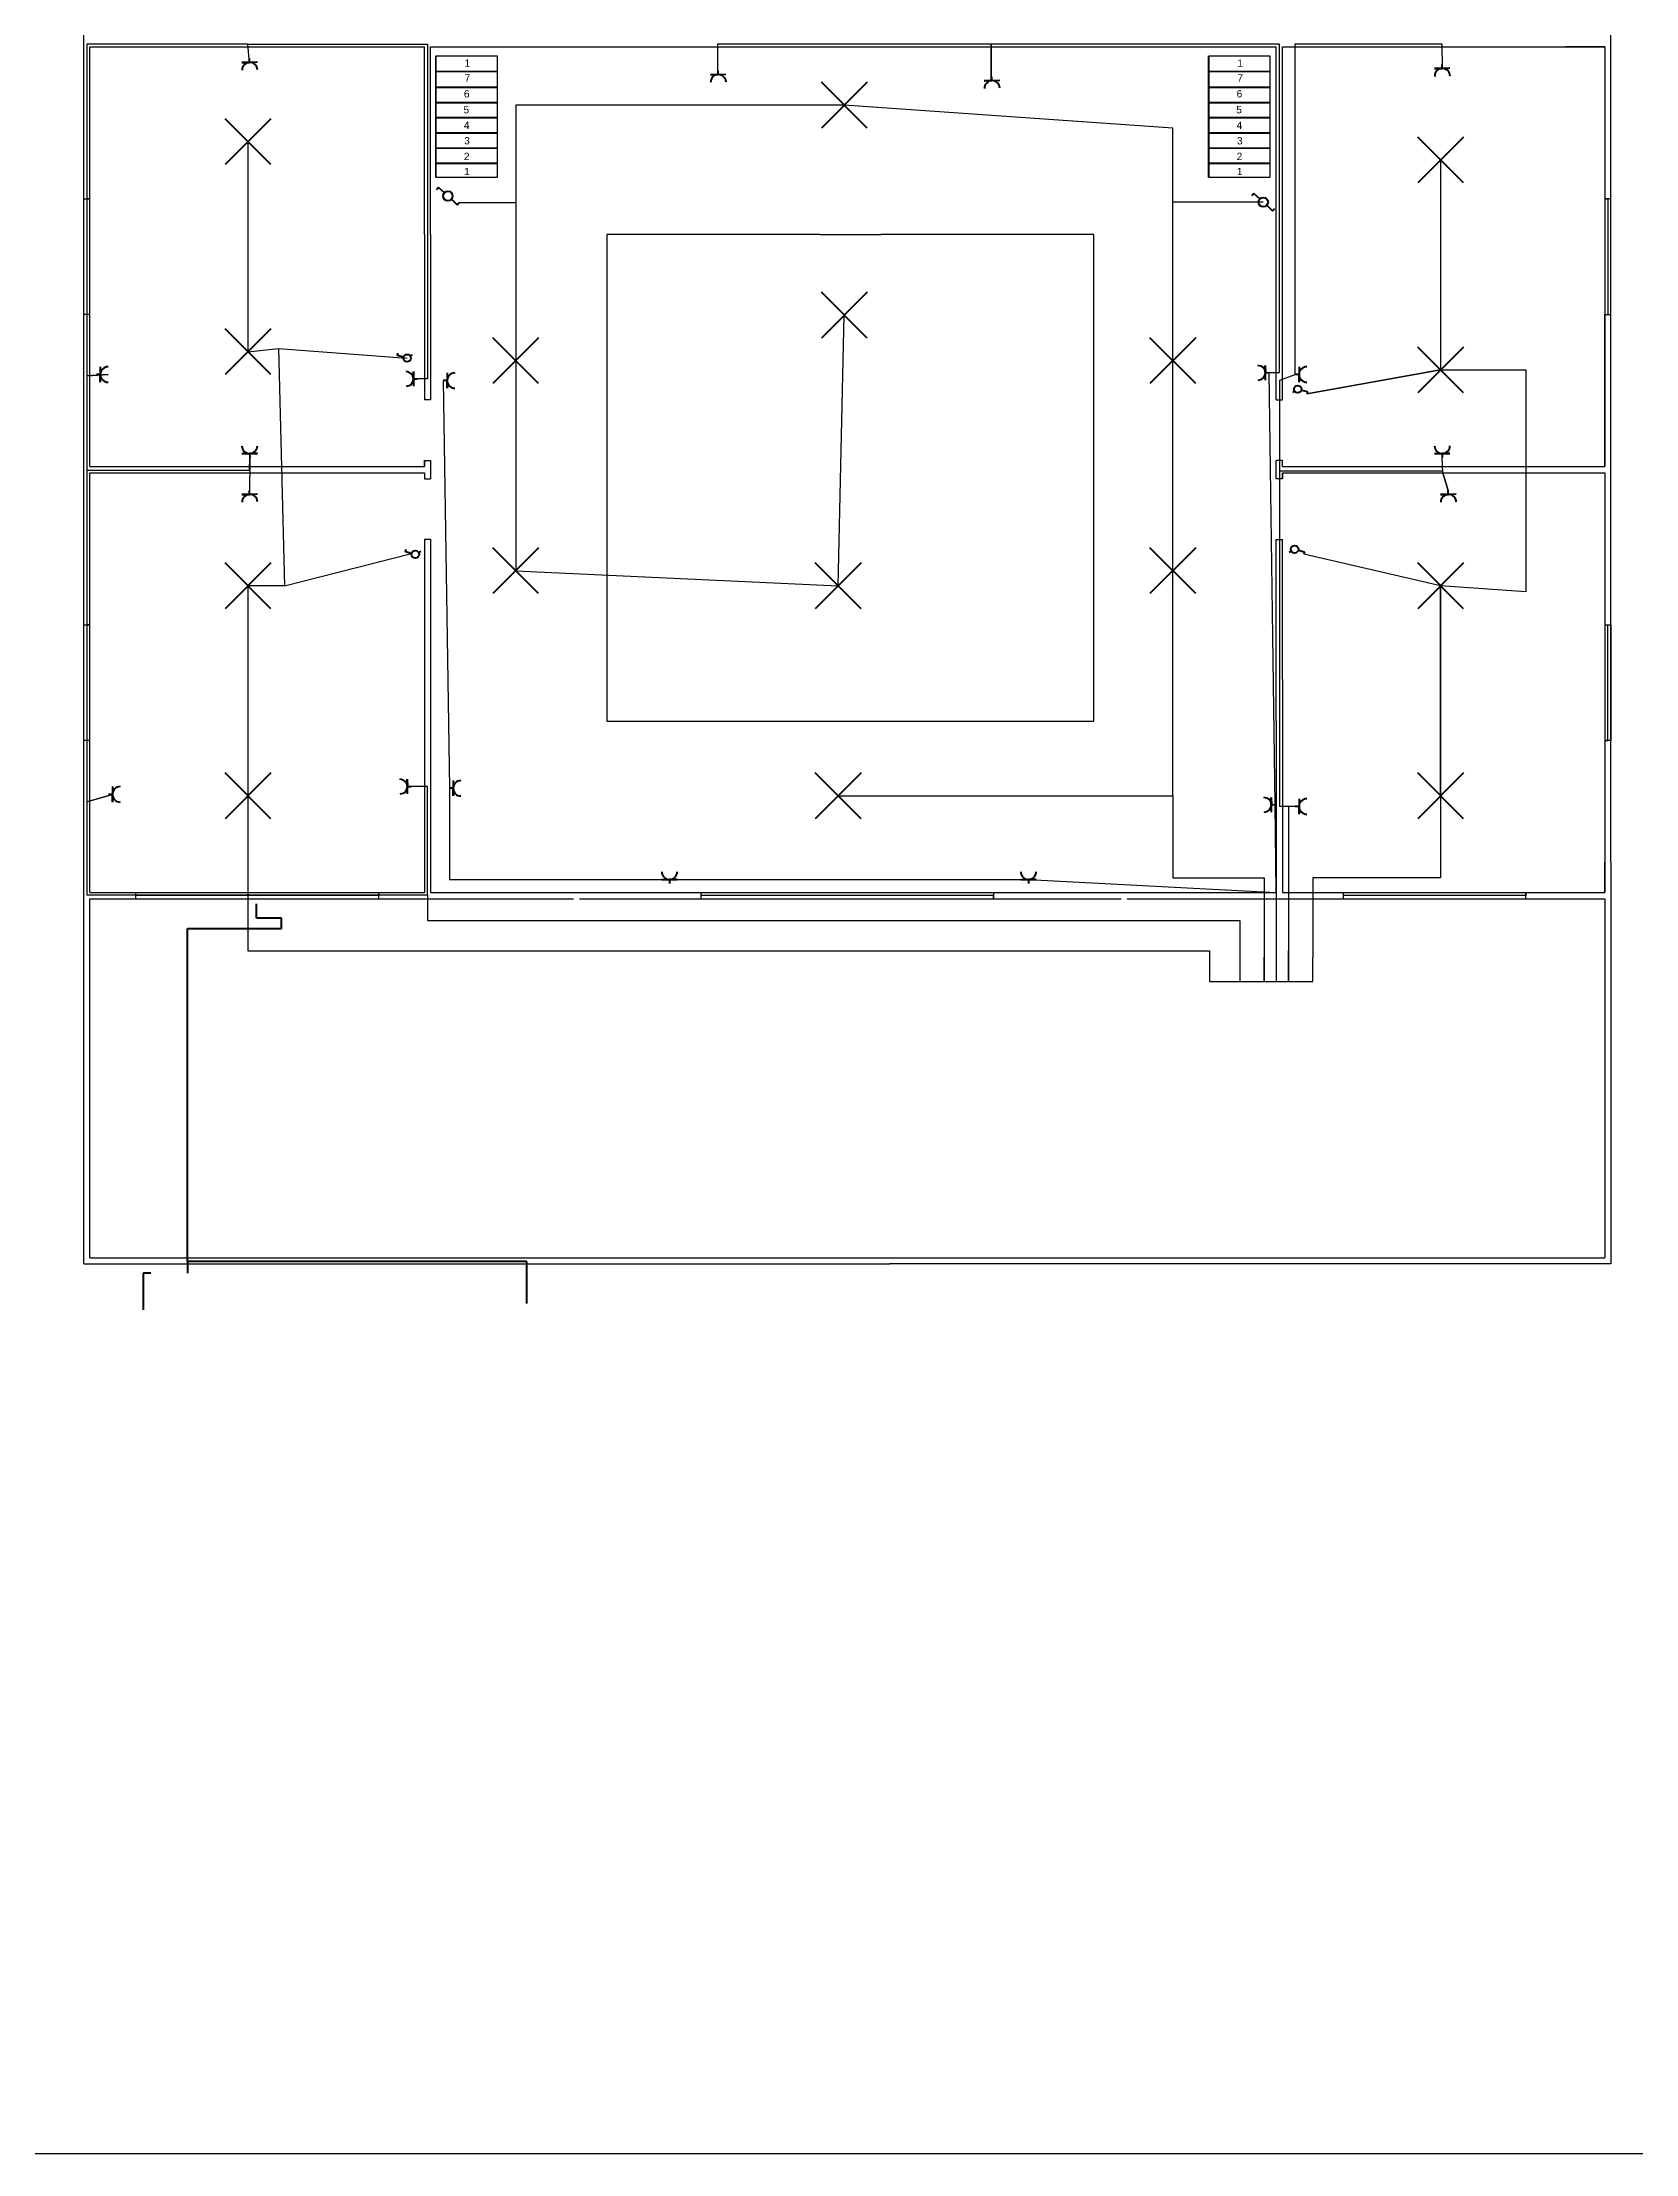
# Model space of a CAD drawing. Header units: millimetres. Extents: x 27207 to 63174, y 4783 to 28482.
# Drawn here: x 56012 to 58631, y 4783 to 8253 of the extents above; entities that cross this region are included whole.
import ezdxf

# ---------------------------------------------------------------- set-up
doc = ezdxf.new("R2010")
doc.units = ezdxf.units.MM
doc.header["$LTSCALE"] = 20
doc.linetypes.add('ACAD_ISO04W100', pattern=[30, 24, -3, 0, -3])
doc.layers.add('linye', color=200, linetype='Continuous')
doc.layers.add('semboller-tablosu', color=3, linetype='Continuous', lineweight=70)
doc.layers.add('Zil Zayıf Akım', color=241, linetype='ACAD_ISO04W100', lineweight=40)
doc.styles.add('Arial_3', font='Arial Unicode MS.ttf', dxfattribs={"height": 3})

msp = doc.modelspace()

# ---------------------------------------------------------------- linework, layer by layer
for p, q in [((56080, 6255.885), (56080, 10255.885)), ((58590, 7995.885), (58590, 10265.885)), ((56090, 7555.885), (56090, 8245.885)), ((56090, 8245.885), (56640, 8245.885)), ((56090, 8245.885), (56165, 8245.885)), ((56640, 7937.513), (56640, 8245.885)), ((56650, 8245.885), (57240, 8245.885)), ((56650, 7937.513), (56650, 8245.885)), ((56658.481, 8031.04), (56658.481, 8231.04)), ((56659.481, 8031.04), (56659.481, 8231.04)), ((56659.481, 8231.04), (56759.481, 8231.04)), ((56759.481, 8231.04), (56759.481, 8031.04)), ((57240, 8245.885), (57440, 8245.885)), ((57440, 8245.885), (58040, 8245.885)), ((57928.481, 8031.04), (57928.481, 8231.04)), ((57929.481, 8031.04), (57929.481, 8231.04)), ((57929.481, 8231.04), (58029.481, 8231.04)), ((58029.481, 8231.04), (58029.481, 8031.04)), ((58040, 7937.513), (58040, 8245.885)), ((58050, 8245.885), (58580, 8245.885)), ((58050, 7937.513), (58050, 8245.885)), ((58580, 8245.885), (58515, 8245.885)), ((58580, 8245.885), (58580, 7555.885)), ((56659.481, 8206.04), (56759.481, 8206.04)), ((56659.481, 8205.04), (56759.481, 8205.04)), ((56759.481, 8199.516), (56759.481, 8161.027)), ((57929.481, 8206.04), (58029.481, 8206.04)), ((57929.481, 8205.04), (58029.481, 8205.04)), ((58029.481, 8199.516), (58029.481, 8161.027)), ((56659.481, 8180.04), (56759.481, 8180.04)), ((56659.481, 8179.04), (56759.481, 8179.04)), ((56659.481, 8155.04), (56759.481, 8155.04)), ((57929.481, 8180.04), (58029.481, 8180.04)), ((57929.481, 8179.04), (58029.481, 8179.04)), ((57929.481, 8155.04), (58029.481, 8155.04)), ((56659.481, 8154.04), (56759.481, 8154.04)), ((56659.481, 8130.04), (56759.481, 8130.04)), ((56659.481, 8129.04), (56759.481, 8129.04)), ((57929.481, 8154.04), (58029.481, 8154.04)), ((57929.481, 8130.04), (58029.481, 8130.04)), ((57929.481, 8129.04), (58029.481, 8129.04)), ((56659.481, 8105.04), (56759.481, 8105.04)), ((56659.481, 8104.04), (56759.481, 8104.04)), ((56759.481, 8108.645), (56759.481, 8053.318)), ((57929.481, 8105.04), (58029.481, 8105.04)), ((57929.481, 8104.04), (58029.481, 8104.04)), ((58029.481, 8108.645), (58029.481, 8053.318)), ((56659.481, 8080.04), (56759.481, 8080.04)), ((56659.481, 8079.04), (56759.481, 8079.04)), ((56659.481, 8055.04), (56759.481, 8055.04)), ((56659.481, 8054.04), (56759.481, 8054.04)), ((57929.481, 8080.04), (58029.481, 8080.04)), ((57929.481, 8079.04), (58029.481, 8079.04)), ((57929.481, 8055.04), (58029.481, 8055.04)), ((57929.481, 8054.04), (58029.481, 8054.04)), ((56759.481, 8031.04), (56659.481, 8031.04)), ((56728.694, 8031.04), (56683.594, 8031.04)), ((58029.481, 8031.04), (57929.481, 8031.04)), ((57998.694, 8031.04), (57953.594, 8031.04)), ((56080, 7805.885), (56080, 7995.885)), ((56080, 7995.885), (56090, 7995.885)), ((56090, 7995.885), (56085, 7995.885)), ((56085, 7995.885), (56085, 7805.885)), ((58590, 7995.885), (58580, 7995.885)), ((58580, 7995.885), (58585, 7995.885)), ((58585, 7995.885), (58585, 7805.885)), ((58590, 7805.885), (58590, 7995.885)), ((56640, 7937.513), (56640, 7665.885)), ((56650, 7937.513), (56650, 7665.885)), ((57290, 7937.513), (56940, 7937.513)), ((56940, 7937.513), (56940, 7137.513)), ((57290, 7937.513), (57390, 7937.513)), ((57740, 7937.513), (57390, 7937.513)), ((57740, 7137.513), (57740, 7937.513)), ((58040, 7665.885), (58040, 7937.513)), ((58050, 7665.885), (58050, 7937.513)), ((56090, 7805.885), (56080, 7805.885)), ((56090, 7555.885), (56090, 7805.885)), ((58580, 7555.885), (58580, 7805.885)), ((58580, 7805.885), (58590, 7805.885)), ((58590, 6905.885), (58590, 7805.885)), ((56650, 7665.885), (56640, 7665.885)), ((58040, 7665.885), (58050, 7665.885)), ((56640, 7565.885), (56640, 7555.885)), ((56640, 7555.885), (56640, 7565.885)), ((56640, 7565.885), (56650, 7565.885)), ((56650, 7565.885), (56650, 7535.885)), ((58040, 7535.885), (58040, 7565.885)), ((58050, 7565.885), (58040, 7565.885)), ((58050, 7555.885), (58050, 7565.885)), ((58050, 7555.885), (58050, 7565.885)), ((56090, 7555.885), (56640, 7555.885)), ((56090, 6855.885), (56090, 7545.885)), ((56090, 7545.885), (56640, 7545.885)), ((56640, 7545.885), (56640, 7535.885)), ((56640, 7545.885), (56640, 7535.885)), ((56640, 7535.885), (56650, 7535.885)), ((58050, 7535.885), (58040, 7535.885)), ((58050, 7555.885), (58580, 7555.885)), ((58050, 7545.885), (58580, 7545.885)), ((58050, 7535.885), (58050, 7545.885)), ((58050, 7545.885), (58050, 7535.885)), ((58580, 7545.885), (58580, 7405.885)), ((58580, 7545.885), (58580, 7295.885)), ((56640, 7435.885), (56640, 7137.513)), ((56650, 7435.885), (56640, 7435.885)), ((56650, 7435.885), (56650, 7137.513)), ((58040, 7137.513), (58040, 7435.885)), ((58040, 7435.885), (58050, 7435.885)), ((58050, 7205.885), (58050, 7435.885)), ((58580, 7405.885), (58580, 6905.885)), ((56080, 7105.885), (56080, 7295.885)), ((56080, 7295.885), (56090, 7295.885)), ((56090, 7295.885), (56085, 7295.885)), ((56085, 7295.885), (56085, 7105.885)), ((58580, 7295.885), (58590, 7295.885)), ((58585, 7105.885), (58585, 7295.885)), ((58590, 7295.885), (58590, 7105.885)), ((58050, 7205.885), (58050, 6855.885)), ((56640, 7137.513), (56640, 6855.885)), ((56650, 7137.513), (56650, 6855.885)), ((56940, 7137.513), (57740, 7137.513)), ((58040, 7137.513), (58040, 6855.885)), ((56090, 7105.885), (56080, 7105.885)), ((56090, 6855.885), (56090, 7105.885)), ((58590, 7105.885), (58580, 7105.885)), ((58580, 7105.885), (58585, 7105.885)), ((58580, 6905.885), (58580, 6855.885)), ((58580, 6855.885), (58580, 6905.885)), ((58590, 6905.885), (58590, 6245.885)), ((56080, 6245.885), (56080, 6855.885)), ((56090, 6855.885), (56640, 6855.885)), ((56090, 6855.885), (56165, 6855.885)), ((56090, 6255.885), (56090, 6845.885)), ((56090, 6845.885), (56885, 6845.885)), ((56090, 6845.885), (56885, 6845.885)), ((56165, 6855.885), (56165, 6845.885)), ((56565, 6850.885), (56165, 6850.885)), ((56165, 6845.885), (56565, 6845.885)), ((56565, 6845.885), (56565, 6855.885)), ((56565, 6855.885), (56565, 6850.885)), ((56650, 6855.885), (58040, 6855.885)), ((56895, 6845.885), (57785, 6845.885)), ((56895, 6845.885), (57095, 6845.885)), ((57095, 6845.885), (57095, 6855.885)), ((57095, 6855.885), (57575, 6855.885)), ((57295, 6850.885), (57095, 6850.885)), ((57575, 6850.885), (57295, 6850.885)), ((57575, 6855.885), (57575, 6845.885)), ((57575, 6845.885), (57575, 6850.885)), ((57795, 6845.885), (58580, 6845.885)), ((58050, 6855.885), (58580, 6855.885)), ((58050, 6855.885), (58150, 6855.885)), ((58150, 6855.885), (58150, 6845.885)), ((58450, 6850.885), (58150, 6850.885)), ((58150, 6845.885), (58450, 6845.885)), ((58450, 6845.885), (58450, 6855.885)), ((58450, 6855.885), (58450, 6850.885)), ((58580, 6845.885), (58580, 6255.885)), ((56090, 6255.885), (58580, 6255.885)), ((56080, 6245.885), (57405, 6245.885)), ((58590, 6245.885), (57405, 6245.885))]:
    msp.add_line(p, q)
at = {"ltscale": 75}
msp.add_lwpolyline([(31075.758, 11271.77), (60086.905, 11271.77), (60086.905, 4783.21), (31075.758, 4783.21)], close=True, dxfattribs=at)
at = {"layer": 'linye'}
for p, q in [((56090, 8250), (56085, 8250)), ((56085, 8250), (56085, 7705)), ((56350, 8250), (56090, 8250)), ((56352.682, 8220.267), (56350, 8250)), ((56350, 8250), (56645, 8250)), ((56645, 8250), (56645, 7700.39)), ((57571.422, 8250), (57121.633, 8250)), ((57121.633, 8250), (57121.633, 8200.245)), ((58045.014, 8250), (57571.422, 8250)), ((57571.422, 8250), (57571.422, 8190.241)), ((57571.422, 8190.241), (57571.422, 8250)), ((58045.014, 7710.39), (58045.014, 8250)), ((58070.972, 8245.885), (58070.972, 8250.885)), ((58070.972, 8250.885), (58311.826, 8250.885)), ((58070.972, 7707.315), (58070.972, 8245.885)), ((58311.826, 8250.885), (58312.682, 8210.267)), ((57330, 8150), (56790, 8150)), ((56790, 8150), (56790, 7384.816)), ((57870, 8112.373), (57330, 8150)), ((56350, 8090), (56350, 7744.816)), ((57870, 7730), (57870, 8112.373)), ((58310, 8060), (58310, 7714.816)), ((56697.311, 7990), (56790, 7990)), ((58018.545, 7990.665), (57870, 7990.665)), ((57320, 7360), (57330, 7804.816)), ((56350, 7744.816), (56400, 7750)), ((56400, 7750), (56410, 7360)), ((56400, 7750), (56611.433, 7734.211)), ((56085, 7705), (56120, 7707.315)), ((56120, 7707.315), (56085, 7705)), ((56085, 7705), (56085, 7550)), ((57870, 7014.816), (57870, 7730)), ((58038.014, 7000.39), (58028.014, 7710.39)), ((58028.014, 7710.39), (58045.014, 7710.39)), ((58045.972, 7698.251), (58070.972, 7707.315)), ((58310, 7714.816), (58090.4, 7675.363)), ((58090.4, 7675.363), (58310, 7714.816)), ((58310, 7714.816), (58450, 7714.816)), ((58450, 7714.816), (58450, 7350)), ((56645, 7700.39), (56622.009, 7700.26)), ((56670.972, 7697.315), (56680.972, 7027.315)), ((58045.972, 7548.885), (58045.972, 7698.251)), ((56352.765, 7571.026), (56352.682, 7510.267)), ((56352.738, 7550), (56352.765, 7571.026)), ((58313.65, 7545.885), (58312.765, 7571.026)), ((56085, 7550), (56352.738, 7550)), ((56085, 7550), (56085, 7005)), ((58045.972, 7545.885), (58045.972, 7548.885)), ((58045.972, 7548.885), (58312.738, 7548.885)), ((58045.972, 6997.315), (58045.972, 7545.885)), ((58312.738, 7548.885), (58322.549, 7516.609)), ((58322.549, 7516.609), (58313.65, 7545.885)), ((56410, 7360), (56618.93, 7413.357)), ((58310, 7360), (58085.113, 7412.123)), ((56410, 7360), (56350, 7360)), ((56350, 7360), (56350, 7014.816)), ((56790, 7384.816), (57320, 7360)), ((58450, 7350), (58310, 7360)), ((58310, 7360), (58310, 7014.816)), ((58310, 7014.816), (58310, 7360)), ((56085, 7005), (56127.315, 7017.315)), ((56127.315, 7017.315), (56085, 7005)), ((56350, 7014.816), (56350, 6760)), ((56645, 7030.39), (56618.014, 7030.39)), ((56645, 6852), (56645, 7030.39)), ((56680.972, 7027.315), (56680.972, 6877.315)), ((57320, 7014.816), (57870, 7014.816)), ((57870, 7014.816), (57870, 6880)), ((58310, 7014.816), (58310, 6880)), ((56085, 7005), (56085, 6855)), ((58040, 6855.885), (58038.014, 7000.39)), ((58070.972, 6997.315), (58045.972, 6997.315)), ((58060, 6997.315), (58060, 6760)), ((56680.972, 6877.315), (57042.738, 6877.368)), ((57042.738, 6877.368), (57632.738, 6877.368)), ((57632.738, 6877.368), (58040, 6855.885)), ((57870, 6880), (58020, 6880)), ((58020, 6880), (58020, 6750)), ((58310, 6880), (58100, 6880)), ((58100, 6880), (58100, 6750)), ((56085, 6855), (56085, 6852)), ((56085, 6852), (56645, 6852)), ((56645, 6852), (56645, 6810)), ((58040, 6855.885), (58040, 6750)), ((56645, 6810), (57980, 6810)), ((57980, 6810), (57980, 6740)), ((56350, 6760), (57930, 6760)), ((57930, 6760), (57930, 6710)), ((57980, 6740), (57980, 6710)), ((58020, 6750), (58020, 6710)), ((58020, 6710), (58020, 6750)), ((58040, 6750), (58040, 6710)), ((58060, 6750), (58060, 6760)), ((58060, 6760), (58060, 6710)), ((58060, 6710), (58060, 6750)), ((58100, 6710), (58100, 6750)), ((57930, 6710), (58100, 6710))]:
    msp.add_line(p, q, dxfattribs=at)
at = {"layer": 'semboller-tablosu'}
for p, q in [((56352.682, 8220.267), (56352.549, 8226.609)), ((56365.364, 8220.535), (56340, 8220)), ((56340, 8220), (56352.682, 8220.267)), ((57135.364, 8200.535), (57110, 8200)), ((57110, 8200), (57122.682, 8200.267)), ((57122.682, 8200.267), (57122.549, 8206.609)), ((57585.364, 8190.535), (57560, 8190)), ((57560, 8190), (57572.682, 8190.267)), ((57572.682, 8190.267), (57572.549, 8196.609)), ((58325.364, 8210.535), (58300, 8210)), ((58300, 8210), (58312.682, 8210.267)), ((58312.682, 8210.267), (58312.549, 8216.609)), ((57367.627, 8112.373), (57292.373, 8187.627)), ((57367.627, 8187.627), (57292.373, 8112.373)), ((56387.627, 8052.373), (56312.373, 8127.627)), ((56387.627, 8127.627), (56312.373, 8052.373)), ((58347.627, 8022.373), (58272.373, 8097.627)), ((58347.627, 8097.627), (58272.373, 8022.373)), ((56663.071, 8014.618), (56659.583, 8010.749)), ((56672.742, 8005.898), (56663.071, 8014.618)), ((56684.492, 7995.497), (56693.65, 7986.339)), ((56693.65, 7986.339), (56697.311, 7990)), ((58003.071, 8004.618), (57999.583, 8000.749)), ((58012.742, 7995.898), (58003.071, 8004.618)), ((58024.492, 7985.497), (58033.65, 7976.339)), ((58033.65, 7976.339), (58037.311, 7980)), ((57367.627, 7767.19), (57292.373, 7842.443)), ((57367.627, 7842.443), (57292.373, 7767.19)), ((56387.627, 7707.19), (56312.373, 7782.443)), ((56387.627, 7782.443), (56312.373, 7707.19)), ((56595.45, 7738.447), (56596.509, 7742.443)), ((56616.794, 7737.326), (56620.368, 7739.402)), ((56827.627, 7692.373), (56752.373, 7767.627)), ((56827.627, 7767.627), (56752.373, 7692.373)), ((57907.627, 7692.373), (57832.373, 7767.627)), ((57907.627, 7767.627), (57832.373, 7692.373)), ((58347.627, 7677.19), (58272.373, 7752.443)), ((58347.627, 7752.443), (58272.373, 7677.19)), ((56107.315, 7707.315), (56100.972, 7707.315)), ((56107.315, 7720), (56107.315, 7694.63)), ((56107.315, 7694.63), (56107.315, 7707.315)), ((56605.439, 7735.8), (56595.45, 7738.447)), ((56622.269, 7688.251), (56621.749, 7712.269)), ((56621.749, 7712.269), (56622.009, 7700.26)), ((56677.315, 7710), (56677.315, 7684.63)), ((58022.269, 7698.251), (58021.749, 7722.269)), ((58021.749, 7722.269), (58022.009, 7710.26)), ((58022.009, 7710.26), (58028.014, 7710.39)), ((58077.315, 7707.315), (58070.972, 7707.315)), ((58077.315, 7720), (58077.315, 7694.63)), ((58077.315, 7694.63), (58077.315, 7707.315)), ((56622.009, 7700.26), (56628.014, 7700.39)), ((56677.315, 7697.315), (56670.972, 7697.315)), ((56677.315, 7684.63), (56677.315, 7697.315)), ((58070, 7680), (58066.476, 7677.84)), ((58081.315, 7681.794), (58091.364, 7679.383)), ((58091.364, 7679.383), (58090.4, 7675.363)), ((56340.053, 7577.315), (56365.423, 7577.421)), ((56365.423, 7577.421), (56352.738, 7577.368)), ((56352.738, 7577.368), (56352.765, 7571.026)), ((58300.053, 7577.315), (58325.423, 7577.421)), ((58325.423, 7577.421), (58312.738, 7577.368)), ((58312.738, 7577.368), (58312.765, 7571.026)), ((56365.364, 7510.535), (56340, 7510)), ((56340, 7510), (56352.682, 7510.267)), ((56352.682, 7510.267), (56352.549, 7516.609)), ((58335.364, 7510.535), (58310, 7510)), ((58310, 7510), (58322.682, 7510.267)), ((58322.682, 7510.267), (58322.549, 7516.609)), ((56387.627, 7322.373), (56312.373, 7397.627)), ((56387.627, 7397.627), (56312.373, 7322.373)), ((56608.941, 7416.004), (56610, 7420)), ((56618.93, 7413.357), (56608.941, 7416.004)), ((56630.284, 7414.883), (56633.858, 7416.96)), ((56827.627, 7347.19), (56752.373, 7422.443)), ((56827.627, 7422.443), (56752.373, 7347.19)), ((57357.627, 7322.373), (57282.373, 7397.627)), ((57357.627, 7397.627), (57282.373, 7322.373)), ((57907.627, 7347.19), (57832.373, 7422.443)), ((57907.627, 7422.443), (57832.373, 7347.19)), ((58064.714, 7416.76), (58061.19, 7414.599)), ((58076.029, 7418.553), (58086.078, 7416.143)), ((58086.078, 7416.143), (58085.113, 7412.123)), ((58347.627, 7322.373), (58272.373, 7397.627)), ((58347.627, 7397.627), (58272.373, 7322.373)), ((56387.627, 6977.19), (56312.373, 7052.443)), ((56387.627, 7052.443), (56312.373, 6977.19)), ((57357.627, 6977.19), (57282.373, 7052.443)), ((57357.627, 7052.443), (57282.373, 6977.19)), ((58347.627, 6977.19), (58272.373, 7052.443)), ((58347.627, 7052.443), (58272.373, 6977.19)), ((56127.315, 7017.315), (56120.972, 7017.315)), ((56127.315, 7030), (56127.315, 7004.63)), ((56127.315, 7004.63), (56127.315, 7017.315)), ((56612.269, 7018.251), (56611.749, 7042.269)), ((56611.749, 7042.269), (56612.009, 7030.26)), ((56612.009, 7030.26), (56618.014, 7030.39)), ((56687.315, 7027.315), (56680.972, 7027.315)), ((56687.315, 7040), (56687.315, 7014.63)), ((56687.315, 7014.63), (56687.315, 7027.315)), ((58032.269, 6988.251), (58031.749, 7012.269)), ((58031.749, 7012.269), (58032.009, 7000.26)), ((58077.315, 7010), (58077.315, 6984.63)), ((58032.009, 7000.26), (58038.014, 7000.39)), ((58077.315, 6997.315), (58070.972, 6997.315)), ((58077.315, 6984.63), (58077.315, 6997.315)), ((57030.053, 6877.315), (57055.423, 6877.421)), ((57055.423, 6877.421), (57042.738, 6877.368)), ((57042.738, 6877.368), (57042.765, 6871.026)), ((57620.053, 6877.315), (57645.423, 6877.421)), ((57645.423, 6877.421), (57632.738, 6877.368)), ((57632.738, 6877.368), (57632.765, 6871.026))]:
    msp.add_line(p, q, dxfattribs=at)
for centre, radius in [((56678.545, 8000.665), 7.813), ((58018.545, 7990.665), 7.813), ((56611.433, 7734.211), 6.2), ((58075.286, 7683.24), 6.2), ((58070, 7420), 6.2), ((56624.923, 7411.769), 6.2)]:
    msp.add_circle(centre, radius, dxfattribs=at)
for centre, radius, start, end in [((56352.95, 8207.585), 12.685, 1.208187, 181.208187), ((57122.95, 8187.585), 12.685, 1.208187, 181.208187), ((57572.95, 8177.585), 12.685, 1.208187, 181.208187), ((58312.95, 8197.585), 12.685, 1.208187, 181.208187), ((56120, 7707.315), 12.685, 90, 270), ((56610, 7700), 12.012, 271.241688, 91.241688), ((56690, 7697.315), 12.685, 90, 270), ((58010, 7710), 12.012, 271.241688, 91.241688), ((58090, 7707.315), 12.685, 90, 270), ((56352.685, 7590.053), 12.685, 180.239573, 0.239573), ((58312.685, 7590.053), 12.685, 180.239573, 0.239573), ((56352.95, 7497.585), 12.685, 1.208187, 181.208187), ((58322.95, 7497.585), 12.685, 1.208187, 181.208187), ((56140, 7017.315), 12.685, 90, 270), ((56600, 7030), 12.012, 271.241688, 91.241688), ((56700, 7027.315), 12.685, 90, 270), ((58020, 7000), 12.012, 271.241688, 91.241688), ((58090, 6997.315), 12.685, 90, 270), ((57042.685, 6890.053), 12.685, 180.239573, 0.239573), ((57632.685, 6890.053), 12.685, 180.239573, 0.239573)]:
    msp.add_arc(centre, radius, start, end, dxfattribs=at)
at = {"layer": 'Zil Zayıf Akım', "ltscale": 75}
for p, q in [((56363.88, 6813.617), (56363.88, 6837.57)), ((56405.119, 6813.617), (56363.88, 6813.617)), ((56405.119, 6796.715), (56405.119, 6813.617)), ((56250.776, 6249.845), (56250.776, 6796.715)), ((56250.776, 6796.715), (56405.119, 6796.715)), ((56440.776, 6249.845), (56250.776, 6249.845)), ((56250.776, 6249.845), (56250.776, 6230.284)), ((56808.041, 6249.845), (56440.776, 6249.845)), ((56808.041, 6180.419), (56808.041, 6249.845)), ((56190.506, 6230.284), (56177.694, 6230.284)), ((56177.694, 6230.284), (56177.694, 6170.284))]:
    msp.add_line(p, q, dxfattribs=at)

# ---------------------------------------------------------------- texts
at = {"char_height": 12, "attachment_point": 1, "style": 'Arial_3'}
for s, insert in [('1', (56705.947, 8225.156)), ('1', (57975.947, 8225.156)), ('7', (56705.947, 8200.776)), ('7', (57975.947, 8200.776)), ('6', (56704.756, 8174.612)), ('6', (57974.756, 8174.612)), ('5', (56704.156, 8148.6)), ('4', (56704.752, 8123.03)), ('5', (57974.156, 8148.6)), ('4', (57974.752, 8123.03)), ('3', (56705.347, 8097.46)), ('3', (57975.347, 8097.46)), ('2', (56704.798, 8071.789)), ('2', (57974.798, 8071.789)), ('1', (56705.058, 8046.96)), ('1', (57975.058, 8046.96))]:
    msp.add_mtext_dynamic_manual_height_columns(s, width=46.18692, gutter_width=15, heights=[0], dxfattribs=dict(at, insert=insert))

doc.saveas('drawing.dxf')
